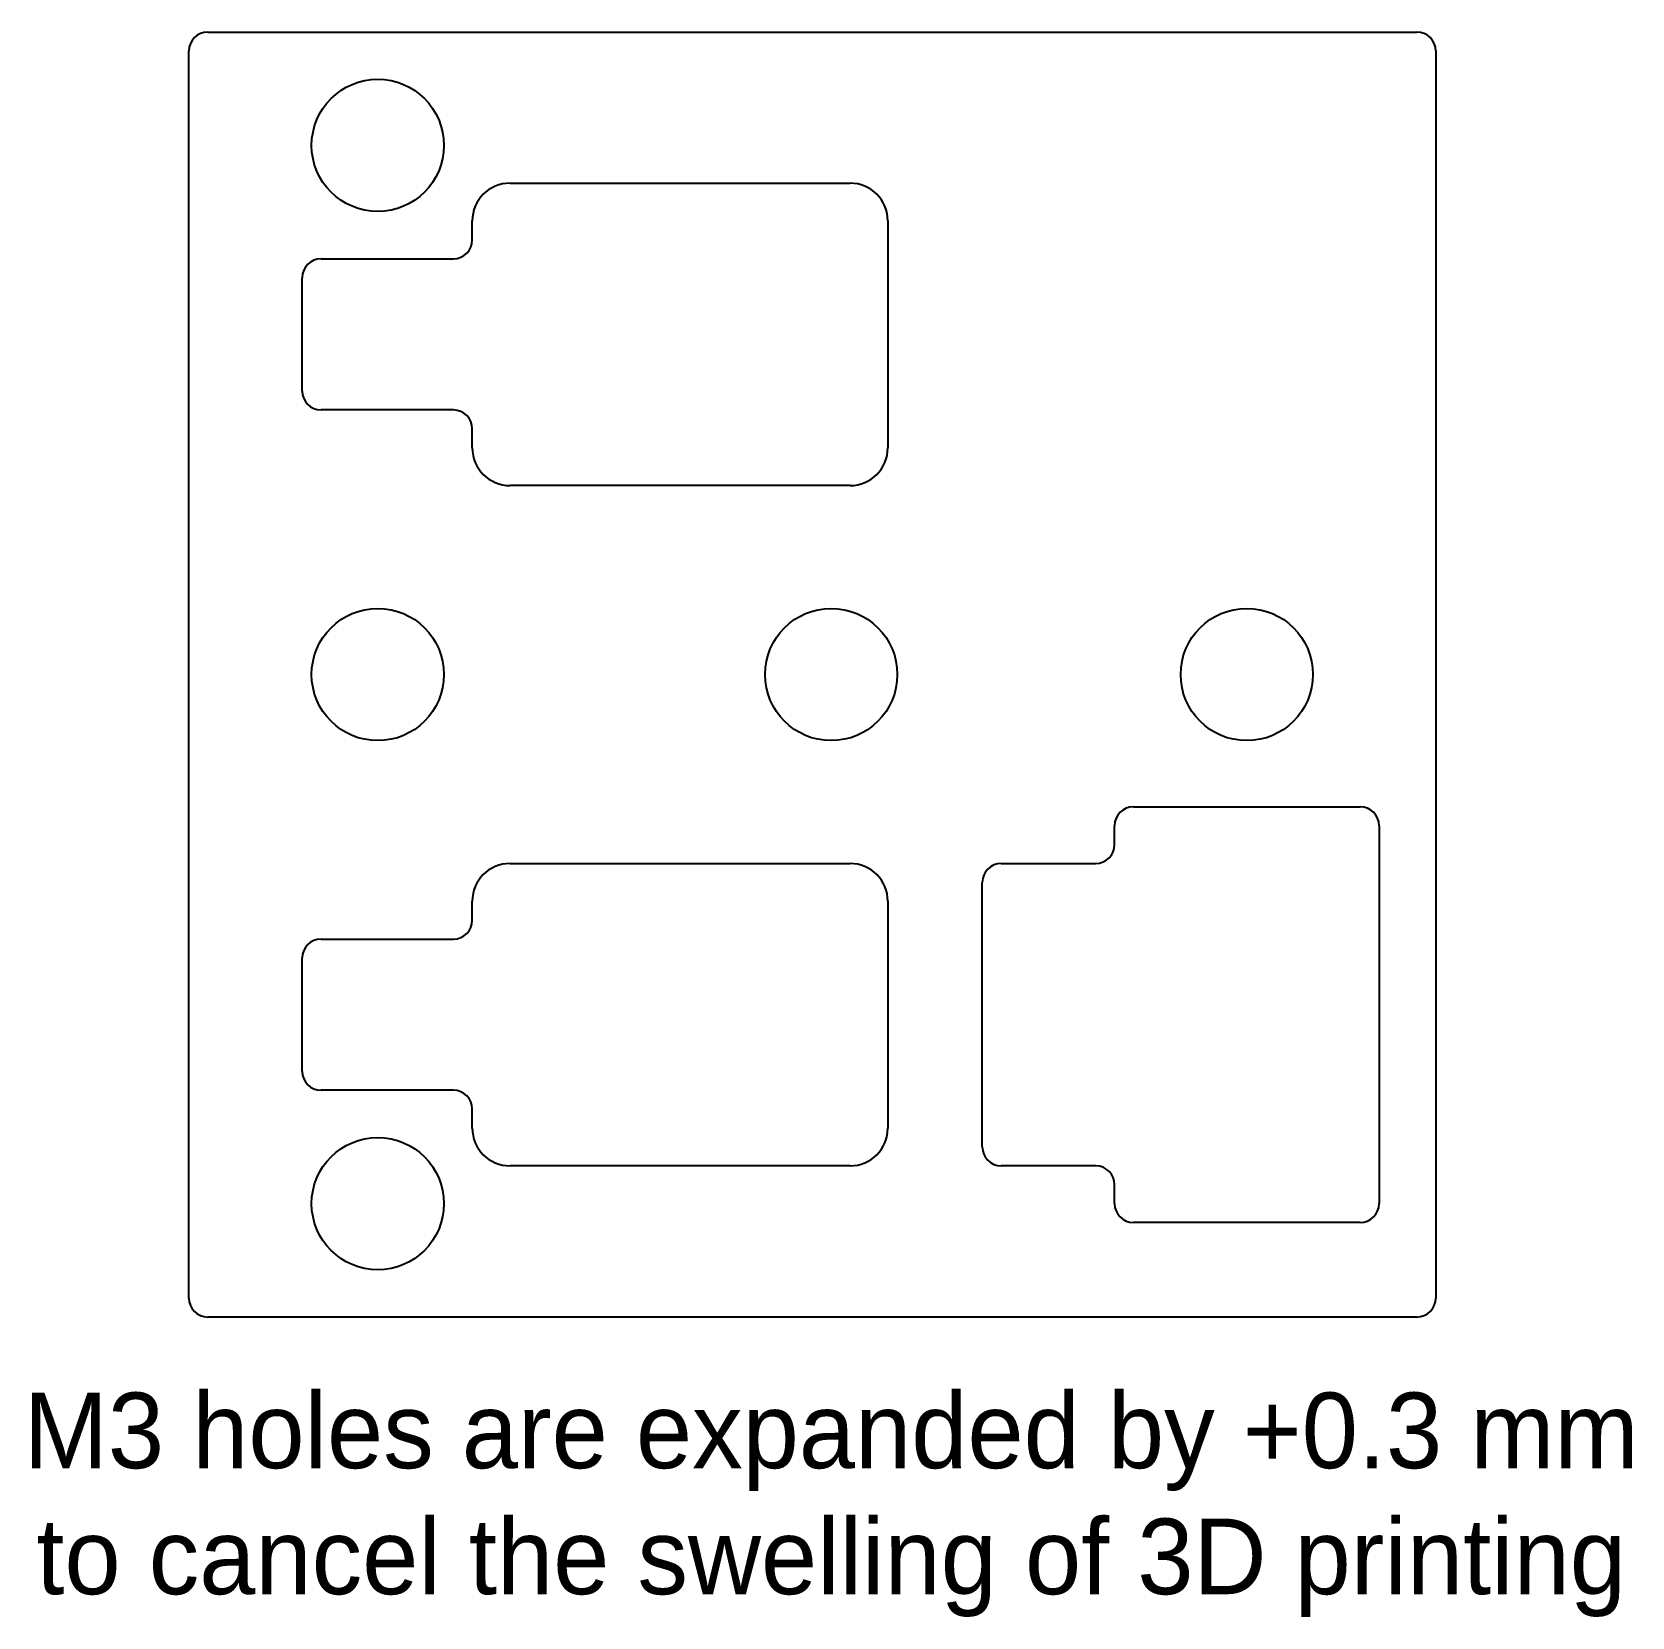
# Model space of a CAD drawing. Header units: millimetres. Extents: x -4.2 to 38.2, y -7.9 to 34.
import ezdxf

# ---------------------------------------------------------------- set-up
doc = ezdxf.new("R2010")
doc.units = ezdxf.units.MM
doc.layers.get('0').update_dxf_attribs({"lineweight": 25, "true_color": 0x000000})
doc.layers.add('note', color=252, linetype='Continuous', lineweight=25, true_color=0xa0a0a4)
doc.styles.add('textstyle0', font='')
doc.styles.get('textstyle0').set_extended_font_data('BIZ UDPゴシック')

msp = doc.modelspace()

# ---------------------------------------------------------------- linework, layer by layer
for p, q in [((0.5, 34), (32.5, 34)), ((0, 0.5), (0, 33.5)), ((33, 33.5), (33, 0.5)), ((8.5, 30), (17.5, 30)), ((7.5, 28.5), (7.5, 29)), ((18.5, 29), (18.5, 23)), ((3.5, 28), (7, 28)), ((3, 24.5), (3, 27.5)), ((7, 24), (3.5, 24)), ((7.5, 23), (7.5, 23.5)), ((17.5, 22), (8.5, 22)), ((25, 13.5), (31, 13.5)), ((24.5, 12.5), (24.5, 13)), ((31.5, 13), (31.5, 3)), ((8.5, 12), (17.5, 12)), ((21.5, 12), (24, 12)), ((21, 4.5), (21, 11.5)), ((7.5, 10.5), (7.5, 11)), ((18.5, 11), (18.5, 5)), ((3.5, 10), (7, 10)), ((3, 6.5), (3, 9.5)), ((7, 6), (3.5, 6)), ((7.5, 5), (7.5, 5.5)), ((17.5, 4), (8.5, 4)), ((24, 4), (21.5, 4)), ((24.5, 3), (24.5, 3.5)), ((31, 2.5), (25, 2.5)), ((32.5, 0), (0.5, 0))]:
    msp.add_line(p, q)
for centre in [(5, 31), (5, 17), (17, 17), (28, 17), (5, 3)]:
    msp.add_circle(centre, 1.75)
for centre, radius, start, end in [((0.5, 33.5), 0.5, 90, 180), ((32.5, 33.5), 0.5, 0, 90), ((8.5, 29), 1, 90, 180), ((17.5, 29), 1, 0, 90), ((7, 28.5), 0.5, 270, 0), ((3.5, 27.5), 0.5, 90, 180), ((3.5, 24.5), 0.5, 180, 270), ((7, 23.5), 0.5, 0, 90), ((8.5, 23), 1, 180, 270), ((17.5, 23), 1, 270, 0), ((25, 13), 0.5, 90, 180), ((31, 13), 0.5, 0, 90), ((24, 12.5), 0.5, 270, 360), ((8.5, 11), 1, 90, 180), ((17.5, 11), 1, 0, 90), ((21.5, 11.5), 0.5, 90, 180), ((7, 10.5), 0.5, 270, 0), ((3.5, 9.5), 0.5, 90, 180), ((3.5, 6.5), 0.5, 180, 270), ((7, 5.5), 0.5, 0, 90), ((8.5, 5), 1, 180, 270), ((17.5, 5), 1, 270, 0), ((21.5, 4.5), 0.5, 180, 270), ((24, 3.5), 0.5, 0, 90), ((25, 3), 0.5, 180, 270), ((31, 3), 0.5, 270, 0), ((0.5, 0.5), 0.5, 180, 270), ((32.5, 0.5), 0.5, 270, 0)]:
    msp.add_arc(centre, radius, start, end)

# ---------------------------------------------------------------- texts
at = {"layer": 'note', "insert": (17, -2), "char_height": 2, "attachment_point": 2, "style": 'textstyle0'}
msp.add_mtext('M3 holes are expanded by +0.3 mm\\Pto cancel the swelling of 3D printing', dxfattribs=at)

doc.saveas('drawing.dxf')
